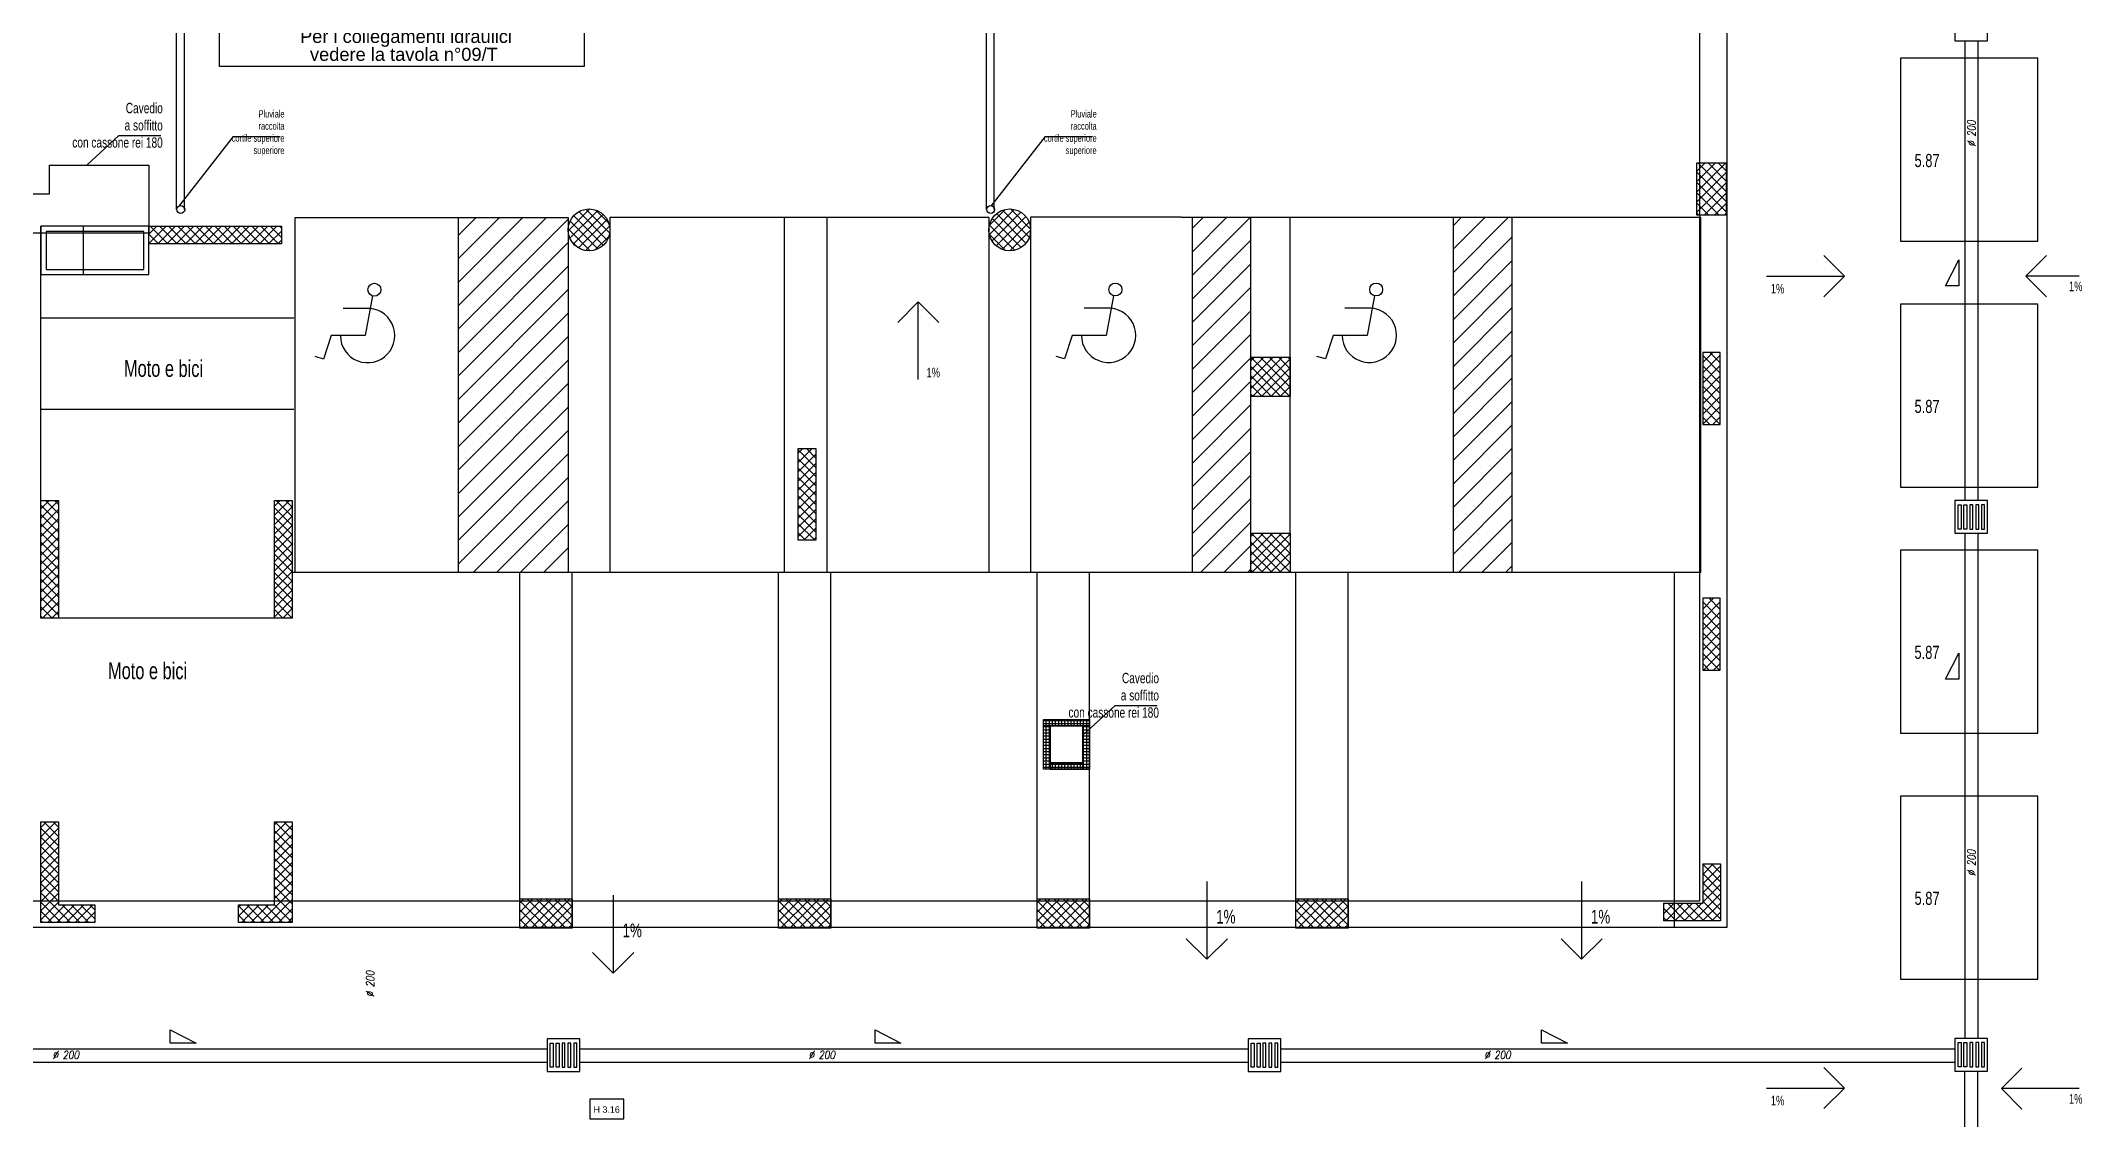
# Model space of a CAD drawing. Header units: millimetres. Extents: x -3782782348 to 131293, y -36553 to 57271.
# Drawn here: x 91542 to 94668, y 35412 to 37061 of the extents above; entities that cross this region are included whole.
import ezdxf

# ---------------------------------------------------------------- set-up
doc = ezdxf.new("R2010")
doc.units = ezdxf.units.MM
doc.header["$LTSCALE"] = 0.01
doc.layers.get('Defpoints').update_dxf_attribs({"color": 253})
doc.layers.add('tubi_uta', color=253, linetype='Continuous', lineweight=50)
doc.layers.add('X_MURI', color=8, linetype='Continuous')
doc.layers.add('X_Parcheggi', color=5, linetype='Continuous')
doc.styles.add('Max1', font='arial.ttf', dxfattribs={"height": 12})
doc.styles.add('nomi', font='arial.ttf')
doc.styles.add('QUOTE', font='simplex.shx', dxfattribs={"width": 0.7})
doc.styles.get("Standard").update_dxf_attribs({"font": 'arial.ttf'})
doc.styles.add('testo indicazioni', font='romans.shx', dxfattribs={"width": 0.8, "oblique": 10, "height": 17.5})
doc.dimstyles.get("Standard").update_dxf_attribs({"dimscale": 0, "dimtxt": 0.18, "dimasz": 0.18, "dimexe": 0.18, "dimexo": 0.0625, "dimgap": 0.09, "dimtad": 1, "dimdec": 0, "dimzin": 0, "dimdsep": 46, "dimtxsty": 'Standard', "dimcen": 0.09, "dimclrd": 256, "dimclre": 256, "dimclrt": 5, "dimadec": 0, "dimazin": 0, "dimtfac": 1, "dimtdec": 0, "dimtix": 1, "dimtofl": 0, "dimtmove": 2, "dimatfit": 3, "dimfxl": 1, "dimtolj": 1, "dimtzin": 0, "dimarcsym": 0})
pattern_1 = [(45, (96724.817, -16956.502), (-7.0710678, 7.0710678), []), (135, (96724.817, -16956.502), (-7.0710678, -7.0710678), [])]
pattern_2 = [(45, (96724.817, -16956.502), (-17.960512, 17.960512), [])]
pattern_3 = [(45, (139069.621, 4436.309), (-7.0710678, 7.0710678), []), (135, (139069.621, 4436.309), (-7.0710678, -7.0710678), [])]
pattern_4 = [(180, (96724.8174, -16956.5025), (-6e-16, -4.7625), []), (270, (96724.8174, -16956.5025), (4.7625, -9e-16), [])]

# ---------------------------------------------------------------- blocks, each defined once
blk = doc.blocks.new('hand')
at = {"layer": 'X_Parcheggi', "ltscale": 4}
for p, q in [((-43729.5, 32891), (-43740.8, 32830.4)), ((-43734.2, 32872), (-43774.8, 32872)), ((-43734.2, 32872), (-43734.2, 32872)), ((-43792.8, 32830.4), (-43804.5, 32794.5)), ((-43740.8, 32830.4), (-43792.8, 32830.4)), ((-43804.5, 32794.5), (-43817.4, 32798.2))]:
    blk.add_line(p, q, dxfattribs=at)
blk.add_circle((-43726.8, 32900.6), 9.94, dxfattribs=at)
blk.add_arc((-43737.2, 32830.5), 41.6, 180.2552, 94.1277, dxfattribs=at)
blk = doc.blocks.new('*D867')
at = {"layer": 'Defpoints', "color": 0, "ltscale": 4, "transparency": 16777216}
for p in [(91607.5, 36777.5), (91607.5, 36777.5), (91607.5, 36703.5)]:
    blk.add_point(p, dxfattribs=at)
at = {"layer": 'X_MURI', "lineweight": -2, "ltscale": 4, "transparency": 16777216}
for p, q in [((91607.5, 36777.5), (91607.6, 36777.5)), ((91607.5, 36703.7), (91607.5, 36777.3)), ((91607.5, 36703.5), (91607.6, 36703.5))]:
    blk.add_line(p, q, dxfattribs=at)
at = {"layer": 'X_MURI', "ltscale": 4, "transparency": 16777216}
for points in [[(91607.4, 36777.3), (91607.5, 36777.3), (91607.5, 36777.5)], [(91607.4, 36703.7), (91607.5, 36703.7), (91607.5, 36703.5)]]:
    blk.add_solid(points, dxfattribs=at)
at = {"layer": 'X_MURI', "color": 5, "ltscale": 4, "transparency": 16777216, "insert": (91607.3, 36740.5), "char_height": 0.18, "attachment_point": 5, "rotation": 90}
blk.add_mtext('\\A1;74', dxfattribs=at)

msp = doc.modelspace()

# ---------------------------------------------------------------- hatches: boundary and pattern name
at = {"layer": 'X_MURI', "ltscale": 4}
h = msp.add_hatch(dxfattribs=at)
h.set_pattern_fill('ANSI37', color=256, scale=3.5, angle=180, style=0)
h.set_pattern_definition([(225, (96724.817, -16956.502), (7.857724, -7.857724), []), (315, (96724.817, -16956.502), (7.857724, 7.857724), [])])
h.paths.add_polyline_path([(94081.5, 36874.6), (94077.6, 36874.6), (94077.6, 36794.6), (94081.5, 36794.6)])
h.paths.add_polyline_path([(94122.6, 36874.6), (94081.5, 36874.6), (94081.5, 36794.6), (94122.6, 36794.6)])
h.paths.add_polyline_path([(94122.6, 37356.5), (94081.5, 37356.5), (94081.5, 37276.5), (94122.6, 37276.5)])
h.paths.add_polyline_path([(94081.5, 37356.5), (94077.6, 37356.5), (94077.6, 37276.5), (94081.5, 37276.5)])
h = msp.add_hatch(dxfattribs=at)
h.set_pattern_fill('_USER', color=256, scale=10, angle=45, style=0, double=1, pattern_type=0)
h.set_pattern_definition(pattern_3)
edge = h.paths.add_edge_path()
edge.add_arc((93025.6, 36772), 32, 0, 360)
edge = h.paths.add_edge_path()
edge.add_arc((92381.5, 36772), 32, 0, 360)
h.paths.add_polyline_path([(91707.6, 36777.5), (91729.6, 36777.5), (91729.6, 36777.5), (91910.6, 36777.5), (91910.6, 36750.5), (91707.6, 36750.5)])
h = msp.add_hatch(dxfattribs=at)
h.set_pattern_fill('ANSI31', color=256, scale=8, angle=720, style=0)
h.set_pattern_definition(pattern_2)
h.paths.add_polyline_path([(92181.5, 36247.8), (92349.5, 36247.8), (92349.5, 36247.9), (92349.5, 36247.9), (92349.5, 36771.8, -0.003124), (92349.5, 36772.2), (92349.5, 36791), (92181.5, 36791)])
h = msp.add_hatch(dxfattribs=at)
h.set_pattern_fill('_USER', color=256, scale=10, angle=45, style=0, double=1, pattern_type=0)
h.set_pattern_definition(pattern_3)
h.paths.add_polyline_path([(92413.5, 36772, 1), (92349.5, 36772, 1)])
h.paths.add_polyline_path([(93057.6, 36772, 1), (92993.6, 36772, 1)])
h = msp.add_hatch(dxfattribs=at)
h.set_pattern_fill('ANSI31', color=256, scale=8, angle=720, style=0)
h.set_pattern_definition(pattern_2)
h.paths.add_polyline_path([(93394.8, 36791.3), (93305.5, 36791.3), (93305.5, 36247.8), (93394.7, 36247.8), (93394.8, 36247.8), (93394.8, 36307.9)])
h.paths.add_polyline_path([(93704.8, 36247.8), (93795, 36247.8), (93795, 36791.3), (93704.8, 36791.3)])
h = msp.add_hatch(dxfattribs=at)
h.set_pattern_fill('_USER', color=256, scale=10, angle=45, style=0, double=1, pattern_type=0)
h.set_pattern_definition(pattern_3)
h.paths.add_polyline_path([(93394.8, 36577.3), (93454.8, 36577.3), (93454.8, 36517.3), (93394.8, 36517.3)])
h.paths.add_polyline_path([(93394.8, 36307.9), (93454.8, 36307.9), (93454.8, 36247.8), (93394.8, 36247.8)])
h.paths.add_polyline_path([(92701.9, 36437.3), (92728.9, 36437.3), (92728.9, 36297.3), (92701.9, 36297.3)])
h.paths.add_polyline_path([(91900, 36358.1), (91927, 36358.1), (91927, 36178.1), (91900, 36178.1)])
h.paths.add_polyline_path([(91542.2, 36358.1), (91569.2, 36358.1), (91569.2, 36178.1), (91542.2, 36178.1)])
h = msp.add_hatch(dxfattribs=at)
h.set_pattern_fill('ANSI37', color=256, scale=3.5, angle=180, style=0)
h.set_pattern_definition([(225, (139069.621, 4436.309), (7.857724, -7.857724), []), (315, (139069.621, 4436.309), (7.857724, 7.857724), [])])
h.paths.add_polyline_path([(94113.5, 36584.5), (94086.5, 36584.5), (94086.5, 36474.5), (94113.5, 36474.5)])
h.paths.add_polyline_path([(94113.5, 36208.5), (94086.5, 36208.5), (94086.5, 36098.5), (94113.5, 36098.5)])
h = msp.add_hatch(dxfattribs=at)
h.set_pattern_fill('NET', color=256, scale=1.5, angle=180, style=0)
h.set_pattern_definition(pattern_4)
h.paths.add_polyline_path([(93147.5, 36013.2), (93077.4, 36013.2), (93077.4, 36022.8), (93147.5, 36022.8)])
h = msp.add_hatch(dxfattribs=at)
h.set_pattern_fill('NET', color=256, scale=1.5, angle=180, style=0)
h.set_pattern_definition(pattern_4)
h.paths.add_polyline_path([(93087.5, 35946.9), (93077.5, 35946.9), (93077.5, 36013.2), (93087.5, 36013.2)])
h = msp.add_hatch(dxfattribs=at)
h.set_pattern_fill('NET', color=256, scale=1.5, angle=180, style=0)
h.set_pattern_definition(pattern_4)
h.paths.add_polyline_path([(93147.5, 35946.9), (93137.5, 35946.9), (93137.5, 36013.2), (93147.5, 36013.2)])
h = msp.add_hatch(dxfattribs=at)
h.set_pattern_fill('NET', color=256, scale=1.5, angle=180, style=0)
h.set_pattern_definition(pattern_4)
h.paths.add_polyline_path([(93087.5, 35946.9), (93087.5, 35956.9), (93137.5, 35956.9), (93137.5, 35946.9)])
h = msp.add_hatch(dxfattribs=at)
h.set_pattern_fill('_USER', color=256, scale=10, angle=45, style=0, double=1, pattern_type=0)
h.set_pattern_definition(pattern_1)
h.paths.add_polyline_path([(91542.2, 35866.5), (91542.2, 35745), (91569.2, 35745), (91569.2, 35866.5)])
h.paths.add_polyline_path([(91845, 35712.5), (91927, 35712.5), (91927, 35866.5), (91900, 35866.5), (91900, 35739.5), (91845, 35739.5)])
h.paths.add_polyline_path([(90704.5, 35715), (90814.5, 35715), (90814.5, 35742), (90704.5, 35742)])
h = msp.add_hatch(dxfattribs=at)
h.set_pattern_fill('_USER', color=256, scale=10, angle=45, style=0, double=1, pattern_type=0)
h.set_pattern_definition(pattern_1)
h.paths.add_polyline_path([(94113.6, 35802), (94086.6, 35802), (94086.6, 35742), (94043.5, 35742), (94043.5, 35715), (94088.6, 35715), (94113.6, 35715)])
h.paths.add_polyline_path([(94043.5, 35742), (94026.6, 35742), (94026.6, 35715), (94043.5, 35715)])
h = msp.add_hatch(dxfattribs=at)
h.set_pattern_fill('_USER', color=256, scale=10, angle=45, style=0, double=1, pattern_type=0)
h.set_pattern_definition(pattern_1)
h.paths.add_polyline_path([(91624.7, 35739.5), (91569.2, 35739.5), (91569.2, 35745), (91542.2, 35745), (91542.2, 35712.5), (91624.7, 35712.5)])
h = msp.add_hatch(dxfattribs=at)
h.set_pattern_fill('_USER', color=256, scale=10, angle=45, style=0, double=1, pattern_type=0)
h.set_pattern_definition(pattern_1)
h.paths.add_polyline_path([(92275.5, 35748.5), (92355.5, 35748.5), (92355.5, 35703.5), (92275.5, 35703.5)])
h.paths.add_polyline_path([(92671.5, 35748.5), (92751.5, 35748.5), (92751.5, 35703.5), (92671.5, 35703.5)])
h.paths.add_polyline_path([(93067.5, 35748.5), (93147.5, 35748.5), (93147.5, 35703.5), (93067.5, 35703.5)])
h.paths.add_polyline_path([(93463.5, 35748.5), (93543.5, 35748.5), (93543.5, 35703.5), (93463.5, 35703.5)])

# ---------------------------------------------------------------- linework, layer by layer
at = {"color": 1, "linetype": 'Continuous', "elevation": 0}
msp.add_lwpolyline([(91815.5, 37202.5), (92374.1, 37202.5), (92374.1, 37022.1), (91815.5, 37022.1)], close=True, dxfattribs=at)
at = {"layer": 'X_MURI', "ltscale": 4}
for p, q in [((92990, 36803.2, 0), (92990, 37241.6, 0)), ((93002, 36803.2, 0), (93002, 37246.6, 0)), ((94487.8, 37061.2, 0), (94487.8, 36357.8, 0)), ((94507.8, 37061.2, 0), (94507.8, 36357.8, 0)), ((91612.4, 36871.1, 0), (91661.8, 36916.3, 0)), ((91661.8, 36916.3, 0), (91726.1, 36916.3, 0)), ((91836.5, 36914.8, 0), (91753.2, 36808.3, 0)), ((91836.5, 36914.8, 0), (91908.7, 36914.8, 0)), ((93080, 36914.8, 0), (92996.8, 36808.3, 0)), ((93080, 36914.8, 0), (93152.2, 36914.8, 0)), ((91931.5, 36791, 0), (92349.5, 36791, 0)), ((91931.5, 36247.8, 0), (91931.5, 36791, 0)), ((92181.5, 36247.8, 0), (92181.5, 36791.3, 0)), ((92181.5, 36247.8, 0), (92181.5, 36791, 0)), ((92349.5, 36791, 0), (92349.5, 36247.9, 0)), ((92993.6, 36791, 0), (92413.5, 36791, 0)), ((92413.5, 36791, 0), (92413.5, 36247.8, 0)), ((92680.3, 36791, 0), (92680.3, 36247.8, 0)), ((92745.3, 36791, 0), (92745.3, 36247.8, 0)), ((92993.6, 36791, 0), (92993.6, 36247.8, 0)), ((93288, 36791.3, 0), (93057.6, 36791.3, 0)), ((93057.6, 36791.3, 0), (93057.6, 36247.8, 0)), ((93288, 36791.3, 0), (94083.5, 36791.3, 0)), ((93305.5, 36247.8, 0), (93305.5, 36791.3, 0)), ((93394.8, 36307.8, 0), (93394.8, 36791.3, 0)), ((93454.8, 36307.8, 0), (93454.8, 36791.3, 0)), ((93704.8, 36307.8, 0), (93704.8, 36791.3, 0)), ((93704.8, 36247.8, 0), (93704.8, 36791.3, 0)), ((93795, 36247.8, 0), (93795, 36791.3, 0)), ((91542.2, 36358.1, 0), (91542.2, 36777.5, 0)), ((92349.5, 36731, 0), (92349.5, 36247.9, 0)), ((94303.4, 36701.2, 0), (94271.9, 36732.7, 0)), ((94458.2, 36686.6, 0), (94478.5, 36726.2, 0)), ((94478.5, 36726.2, 0), (94478.5, 36686.6, 0)), ((94581.2, 36701.2, 0), (94612.7, 36732.7, 0)), ((94184.4, 36701.2, 0), (94303.4, 36701.2, 0)), ((94303.4, 36701.2, 0), (94271.9, 36669.7, 0)), ((94662.9, 36701.2, 0), (94581.2, 36701.2, 0)), ((94581.2, 36701.2, 0), (94612.7, 36669.7, 0)), ((92885.6, 36661.9), (92854.1, 36630.4)), ((92885.6, 36542.9), (92885.6, 36661.9)), ((92885.6, 36661.9), (92917.1, 36630.4)), ((94478.5, 36686.6, 0), (94458.2, 36686.6, 0)), ((91542.2, 36637.7, 0), (91929.6, 36637.7, 0)), ((91542.2, 36497.9, 0), (91929.6, 36497.9, 0)), ((94487.8, 36307.8, 0), (94487.8, 35535.1, 0)), ((94507.8, 36307.8, 0), (94507.8, 35535.1, 0)), ((91931.5, 36247.8, 0), (91925.3, 36247.8, 0)), ((92275.5, 35704.7, 0), (92275.5, 36247.8, 0)), ((92355.5, 35704.7, 0), (92355.5, 36247.8, 0)), ((92671.5, 35704.7, 0), (92671.5, 36247.8, 0)), ((92751.5, 35704.7, 0), (92751.5, 36247.8, 0)), ((93067.5, 35704.7, 0), (93067.5, 36247.8, 0)), ((93147.5, 35704.7, 0), (93147.5, 36247.8, 0)), ((93463.5, 35704.7, 0), (93463.5, 36247.8, 0)), ((93543.5, 35704.7, 0), (93543.5, 36247.8, 0)), ((94043.5, 35704.7, 0), (94043.5, 36247.8, 0)), ((91908.9, 36178.1, 0), (91569.2, 36178.1, 0)), ((94458.2, 36084.6, 0), (94478.5, 36124.2, 0)), ((94478.5, 36124.2, 0), (94478.5, 36084.6, 0)), ((94478.5, 36084.6, 0), (94458.2, 36084.6, 0)), ((93137.5, 35999.1), (93186.9, 36044.4)), ((93186.9, 36044.4), (93251.2, 36044.4)), ((93087.5, 35956.9), (93087.5, 35946.9)), ((94086.6, 35802, 0), (94086.6, 35742, 0)), ((94086.6, 35802, 0), (94113.6, 35802, 0)), ((93327.3, 35775.1), (93327.3, 35656.1)), ((93901.1, 35775.1), (93901.1, 35656.1)), ((92418.4, 35754), (92418.4, 35635)), ((94026.6, 35742, 0), (94026.6, 35715, 0)), ((94123.5, 35705, 0), (90209.5, 35705, 0)), ((92418.4, 35635), (92386.9, 35666.5)), ((92418.4, 35635), (92449.9, 35666.5)), ((93327.3, 35656.1), (93295.8, 35687.6)), ((93327.3, 35656.1), (93358.8, 35687.6)), ((93901.1, 35656.1), (93869.6, 35687.6)), ((93901.1, 35656.1), (93932.6, 35687.6)), ((91740.3, 35527.7, 0), (91740.3, 35548, 0)), ((91740.3, 35548, 0), (91779.9, 35527.7, 0)), ((92819.4, 35527.7, 0), (92819.4, 35548, 0)), ((92819.4, 35548, 0), (92859, 35527.7, 0)), ((93839.9, 35527.7, 0), (93839.9, 35548, 0)), ((93839.9, 35548, 0), (93879.5, 35527.7, 0)), ((91283.9, 35518.9, 0), (92317.3, 35518.9, 0)), ((91779.9, 35527.7, 0), (91740.3, 35527.7, 0)), ((92367.3, 35518.9, 0), (93390.5, 35518.9, 0)), ((92859, 35527.7, 0), (92819.4, 35527.7, 0)), ((93440.5, 35518.9, 0), (94472.8, 35518.9, 0)), ((93879.5, 35527.7, 0), (93839.9, 35527.7, 0)), ((91283.9, 35498.9, 0), (92317.3, 35498.9, 0)), ((92367.3, 35498.9, 0), (93390.5, 35498.9, 0)), ((93440.5, 35498.9, 0), (94472.8, 35498.9, 0)), ((94303.4, 35459.1, 0), (94271.9, 35490.6, 0)), ((94487.8, 35129.4, 0), (94487.8, 35485.1, 0)), ((94507.8, 35114.4, 0), (94507.8, 35485.1, 0)), ((94543.9, 35458.3, 0), (94575.4, 35489.8, 0)), ((94184.4, 35459.1, 0), (94303.4, 35459.1, 0)), ((94303.4, 35459.1, 0), (94271.9, 35427.6, 0)), ((94662.9, 35458.3, 0), (94543.9, 35458.3, 0)), ((94543.9, 35458.3, 0), (94575.4, 35426.8, 0))]:
    msp.add_line(p, q, dxfattribs=at)
at = {"layer": 'X_MURI', "ltscale": 4, "extrusion": (1.22461e-16, -5.24904e-32, -1)}
msp.add_line((93147.5, 36013.3, 0), (93087.5, 36013.3, 0), dxfattribs=at)
at = {"layer": 'X_MURI', "ltscale": 4, "extrusion": (1.22461e-16, 5.24904e-32, -1)}
for p, q in [((93087.5, 35956.9, 0), (93087.5, 36013.2, 0)), ((93147.5, 35946.9), (93087.5, 35946.9))]:
    msp.add_line(p, q, dxfattribs=at)
at = {"layer": 'X_MURI', "ltscale": 4, "elevation": 0}
for points in [[(97257.5, 37791), (97257.5, 38133), (94081.5, 38133), (94081.5, 35745), (90209.5, 35745)], [(97227.4, 38091), (94123.5, 38091), (94123.5, 35705)], [(91749.9, 36803.2), (91749.9, 37241.6), (91687, 37304.5)], [(91761.9, 36803.2), (91761.9, 37246.6), (91704, 37304.5)], [(91462.4, 36767.1), (91462.4, 36827), (91545.5, 36827), (91555.5, 36827), (91555.5, 36871.1), (91707.5, 36871.1), (91707.5, 36767), (91462.3, 36767)], [(94083.5, 36247.8), (94083.5, 36791.3)], [(93394.7, 36247.8), (91931.5, 36247.8)], [(94083.5, 36247.8), (93454.7, 36247.8)], [(93087.5, 35946.9), (93087.5, 35946.9), (93077.5, 35946.9), (93077.5, 36013.2), (93087.5, 36013.2), (93087.5, 35946.9)], [(93087.5, 35946.9), (93147.5, 35946.9), (93147.5, 36013.2)], [(93137.5, 36013.2), (93137.5, 35956.9), (93087.5, 35956.9)], [(93147.5, 35946.9), (93147.5, 35946.9), (93137.5, 35946.9), (93137.5, 36013.2), (93147.5, 36013.2), (93147.5, 35946.9)], [(93087.5, 35956.9), (93137.5, 35956.9), (93137.5, 35946.9), (93087.5, 35946.9)], [(91542.2, 35866.5), (91569.2, 35866.5), (91569.2, 35739.5), (91624.7, 35739.5), (91624.7, 35712.5), (91542.2, 35712.5), (91542.2, 35866.5)], [(91900, 35866.5), (91927, 35866.5), (91927, 35712.5), (91845, 35712.5), (91845, 35739.5), (91900, 35739.5), (91900, 35866.5)], [(94113.6, 35802), (94113.6, 35715), (94088.6, 35715)], [(94026.6, 35742), (94086.6, 35742)], [(94088.6, 35715), (94026.6, 35715)]]:
    msp.add_lwpolyline(points, dxfattribs=at)
for points in [[(94472.8, 37061.2), (94522.8, 37061.2), (94522.8, 37111.2), (94472.8, 37111.2)], [(94389.6, 36754.5), (94599.5, 36754.5), (94599.5, 37034.5), (94389.6, 37034.5)], [(94077.6, 36794.6), (94077.6, 36874.6), (94122.6, 36874.6), (94122.6, 36794.6)], [(91707.6, 36777.5), (91542.2, 36777.5), (91542.2, 36703.5), (91707.6, 36703.5)], [(91699.6, 36769.5), (91550.2, 36769.5), (91550.2, 36711.5), (91699.6, 36711.5)], [(91707.6, 36777.5), (91729.6, 36777.5), (91729.6, 36777.5), (91910.6, 36777.5), (91910.6, 36750.5), (91707.6, 36750.5)], [(94389.6, 36378.3), (94599.5, 36378.3), (94599.5, 36658.3), (94389.6, 36658.3)], [(93394.8, 36577.3), (93454.8, 36577.3), (93454.8, 36517.3), (93394.8, 36517.3)], [(93394.8, 36577.3), (93454.8, 36577.3), (93454.8, 36517.3), (93394.8, 36517.3)], [(94113.5, 36584.5), (94086.5, 36584.5), (94086.5, 36474.5), (94113.5, 36474.5)], [(92701.9, 36437.3), (92728.9, 36437.3), (92728.9, 36297.3), (92701.9, 36297.3)], [(91542.2, 36358.1), (91569.2, 36358.1), (91569.2, 36178.1), (91542.2, 36178.1)], [(91900, 36358.1), (91927, 36358.1), (91927, 36178.1), (91900, 36178.1)], [(94472.8, 36307.8), (94522.8, 36307.8), (94522.8, 36357.8), (94472.8, 36357.8)], [(94482.1, 36314.3), (94477.6, 36314.3), (94477.6, 36351.3), (94482.1, 36351.3)], [(94491.1, 36314.3), (94486.6, 36314.3), (94486.6, 36351.3), (94491.1, 36351.3)], [(94495.6, 36314.3), (94500.1, 36314.3), (94500.1, 36351.3), (94495.6, 36351.3)], [(94504.6, 36314.3), (94509.1, 36314.3), (94509.1, 36351.3), (94504.6, 36351.3)], [(94513.6, 36314.3), (94518.1, 36314.3), (94518.1, 36351.3), (94513.6, 36351.3)], [(93394.8, 36307.9), (93454.8, 36307.9), (93454.8, 36247.8), (93394.8, 36247.8)], [(93394.8, 36307.9), (93454.8, 36307.9), (93454.8, 36247.8), (93394.8, 36247.8)], [(94389.6, 36002), (94599.5, 36002), (94599.5, 36282), (94389.6, 36282)], [(94113.5, 36208.5), (94086.5, 36208.5), (94086.5, 36098.5), (94113.5, 36098.5)], [(93147.5, 36013.2), (93077.4, 36013.2), (93077.4, 36022.8), (93147.5, 36022.8)], [(93077.4, 36022.8), (93147.5, 36022.8), (93147.5, 35946.9), (93077.4, 35946.9)], [(93137.5, 35956.9), (93087.5, 35956.9), (93087.5, 36013.2), (93137.5, 36013.2)], [(93087.6, 36013.2), (93137.6, 36013.2), (93137.6, 35956.9), (93087.6, 35956.9)], [(94389.6, 35625.8), (94599.5, 35625.8), (94599.5, 35905.8), (94389.6, 35905.8)], [(92275.5, 35748.5), (92355.5, 35748.5), (92355.5, 35703.5), (92275.5, 35703.5)], [(92671.5, 35748.5), (92751.5, 35748.5), (92751.5, 35703.5), (92671.5, 35703.5)], [(93067.5, 35748.5), (93147.5, 35748.5), (93147.5, 35703.5), (93067.5, 35703.5)], [(93463.5, 35748.5), (93543.5, 35748.5), (93543.5, 35703.5), (93463.5, 35703.5)], [(92317.3, 35484.5), (92367.3, 35484.5), (92367.3, 35534.5), (92317.3, 35534.5)], [(92326.6, 35491), (92322.1, 35491), (92322.1, 35528), (92326.6, 35528)], [(92335.6, 35491), (92331.1, 35491), (92331.1, 35528), (92335.6, 35528)], [(92340.1, 35491), (92344.6, 35491), (92344.6, 35528), (92340.1, 35528)], [(92349.1, 35491), (92353.6, 35491), (92353.6, 35528), (92349.1, 35528)], [(92358.1, 35491), (92362.6, 35491), (92362.6, 35528), (92358.1, 35528)], [(93390.5, 35484.5), (93440.5, 35484.5), (93440.5, 35534.5), (93390.5, 35534.5)], [(93399.8, 35491), (93395.3, 35491), (93395.3, 35528), (93399.8, 35528)], [(93408.8, 35491), (93404.3, 35491), (93404.3, 35528), (93408.8, 35528)], [(93413.3, 35491), (93417.8, 35491), (93417.8, 35528), (93413.3, 35528)], [(93422.3, 35491), (93426.8, 35491), (93426.8, 35528), (93422.3, 35528)], [(93431.3, 35491), (93435.8, 35491), (93435.8, 35528), (93431.3, 35528)], [(94472.8, 35485.1), (94522.8, 35485.1), (94522.8, 35535.1), (94472.8, 35535.1)], [(94482.1, 35491.6), (94477.6, 35491.6), (94477.6, 35528.6), (94482.1, 35528.6)], [(94491.1, 35491.6), (94486.6, 35491.6), (94486.6, 35528.6), (94491.1, 35528.6)], [(94495.6, 35491.6), (94500.1, 35491.6), (94500.1, 35528.6), (94495.6, 35528.6)], [(94504.6, 35491.6), (94509.1, 35491.6), (94509.1, 35528.6), (94504.6, 35528.6)], [(94513.6, 35491.6), (94518.1, 35491.6), (94518.1, 35528.6), (94513.6, 35528.6)]]:
    msp.add_lwpolyline(points, close=True, dxfattribs=at)
at = {"layer": 'X_MURI', "ltscale": 4}
msp.add_lwpolyline([(92382.5, 35412.1), (92434.5, 35412.1), (92434.5, 35442.1), (92382.5, 35442.1)], close=True, dxfattribs=at)
for centre, radius in [((91756.4, 36803.2, 0), 6), ((92381.5, 36772, 0), 32), ((92996.4, 36803.2, 0), 6), ((93025.6, 36772, 0), 32)]:
    msp.add_circle(centre, radius, dxfattribs=at)

# ---------------------------------------------------------------- block references
for p in [(135779.6, 3779.9, 0), (136914.1, 3780.2, 0), (137313.4, 3780.2, 0)]:
    msp.add_blockref('hand', p, dxfattribs=at)

# ---------------------------------------------------------------- texts
at = {"layer": 'tubi_uta', "color": 3, "style": 'Max1'}
for s, p in [('Per i collegamenti idraulici ', (91939, 37058, 0)), ('vedere la tavola n°09/T', (91954.2, 37030.6, 0))]:
    msp.add_text(s, height=20, dxfattribs=at).set_placement(p)
at = {"layer": 'X_MURI', "ltscale": 4}
for s, insert, char_height, width, attachment_point, rotation, style in [('{\\fArial|b0|i0|c0|p34;\\H10.9x;Cavedio\\Pa soffitto \\Pcon cassone rei 180}', (91728.8, 36897.4, 0), 1.452, 214.705, 9, 359.8509, 'QUOTE'), ('{\\fArial|b0|i0|c0|p34;\\H10.9x;Pluviale\\Praccolta\\Pcortile superiore\\Psuperiore}', (91915.1, 36884.7, 0), 1.024, 218.702, 9, 359.8509, 'QUOTE'), ('{\\fArial|b0|i0|c0|p34;\\H10.9x;Pluviale\\Praccolta\\Pcortile superiore\\Psuperiore}', (93158.6, 36884.7, 0), 1.024, 218.702, 9, 359.8509, 'QUOTE'), ('{\\Fromans|c238;%%C }200', (94504.3, 36939.6, 0), 12.25, 163.159, 9, 89.8509, 'testo indicazioni'), ('{\\fArial|b0|i0|c0|p34;\\H0.8x;5.87}', (94449.2, 36867.7, 0), 25.2, 409.719, 9, 359.8509, 'QUOTE'), ('{\\fArial|b0|i0|c0|p34;\\H10.9x;1%}', (94647.3, 36678.1), 1.345, 160.38, 7, 0.1491, 'QUOTE'), ('{\\fArial|b0|i0|c0|p34;\\H10.9x;1%}', (94190.8, 36674.6), 1.345, 160.38, 7, 0.1491, 'QUOTE'), ('{\\fArial|b0|i0|c0|p34;\\H0.8x;Moto e bici}', (91790.5, 36546.6, 0), 32, 520.279, 9, 359.8509, 'QUOTE'), ('{\\fArial|b0|i0|c0|p34;\\H10.9x;1%}', (92898.1, 36546.2), 1.345, 160.38, 7, 0.1491, 'QUOTE'), ('{\\fArial|b0|i0|c0|p34;\\H0.8x;5.87}', (94449.2, 36491.5, 0), 25.2, 409.719, 9, 359.8509, 'QUOTE'), ('{\\fArial|b0|i0|c0|p34;\\H0.8x;5.87}', (94449.1, 36115.3, 0), 25.2, 409.719, 9, 359.8509, 'QUOTE'), ('{\\fArial|b0|i0|c0|p34;\\H0.8x;Moto e bici}', (91766.1, 36084.2, 0), 32, 520.279, 9, 359.8509, 'QUOTE'), ('{\\fArial|b0|i0|c0|p34;\\H10.9x;Cavedio\\Pa soffitto \\Pcon cassone rei 180}', (93254, 36025.4, 0), 1.452, 214.705, 9, 359.8509, 'QUOTE'), ('{\\Fromans|c238;%%C }200', (94504.3, 35823.8, 0), 12.25, 163.159, 9, 89.8509, 'testo indicazioni'), ('{\\fArial|b0|i0|c0|p34;\\H0.8x;5.87}', (94449.2, 35739, 0), 25.2, 409.719, 9, 359.8509, 'QUOTE'), ('{\\fArial|b0|i0|c0|p34;\\H10.9x;1%}', (93371.2, 35731.8), 1.921, 229.114, 3, 0.1491, 'QUOTE'), ('{\\fArial|b0|i0|c0|p34;\\H10.9x;1%}', (93945, 35731.8), 1.921, 229.114, 3, 0.1491, 'QUOTE'), ('{\\fArial|b0|i0|c0|p34;\\H10.9x;1%}', (92462.4, 35710.8), 1.921, 229.114, 3, 0.1491, 'QUOTE'), ('{\\Fromans|c238;%%C }200', (92052.4, 35638.6, 0), 12.25, 163.159, 9, 89.8509, 'testo indicazioni'), ('{\\Fromans|c238;%%C 200}', (91600.6, 35503.7), 12.25, 163.159, 9, 359.8509, 'testo indicazioni'), ('{\\Fromans|c238;%%C 200}', (92758.1, 35503.7), 12.25, 163.159, 9, 359.8509, 'testo indicazioni'), ('{\\Fromans|c238;%%C 200}', (93792.6, 35503.7), 12.25, 163.159, 9, 359.8509, 'testo indicazioni'), ('{\\fArial|b0|i0|c0|p34;\\H10.9x;1%}', (94190.8, 35432.5), 1.345, 160.38, 7, 0.1491, 'QUOTE'), ('{\\fArial|b0|i0|c0|p34;\\H10.9x;1%}', (94647.3, 35435.2), 1.345, 160.38, 7, 0.1491, 'QUOTE'), ('{\\fArial|b0|i0|c204|p34;\\H1.2x;H \\fArial|b0|i0|c0|p34;3.16}', (92428.6, 35426.2, 0), 8.165, 81.649, 6, 359.9558, 'nomi')]:
    msp.add_mtext(s, dxfattribs=dict(at, insert=insert, char_height=char_height, width=width, attachment_point=attachment_point, rotation=rotation, style=style))

# ---------------------------------------------------------------- dimensions: what is measured, and where the dimension line sits
dim = msp.add_linear_dim(base=(91607.5, 36777.5), p1=(91607.5, 36703.5), p2=(91607.5, 36777.5), angle=90, dimstyle='Standard', override={"dimscale": 1}, dxfattribs=at)
dim.commit()
dim.dimension.update_dxf_attribs({"geometry": '*D867', "text_midpoint": (91607.3, 36740.5)})

doc.saveas('drawing.dxf')
